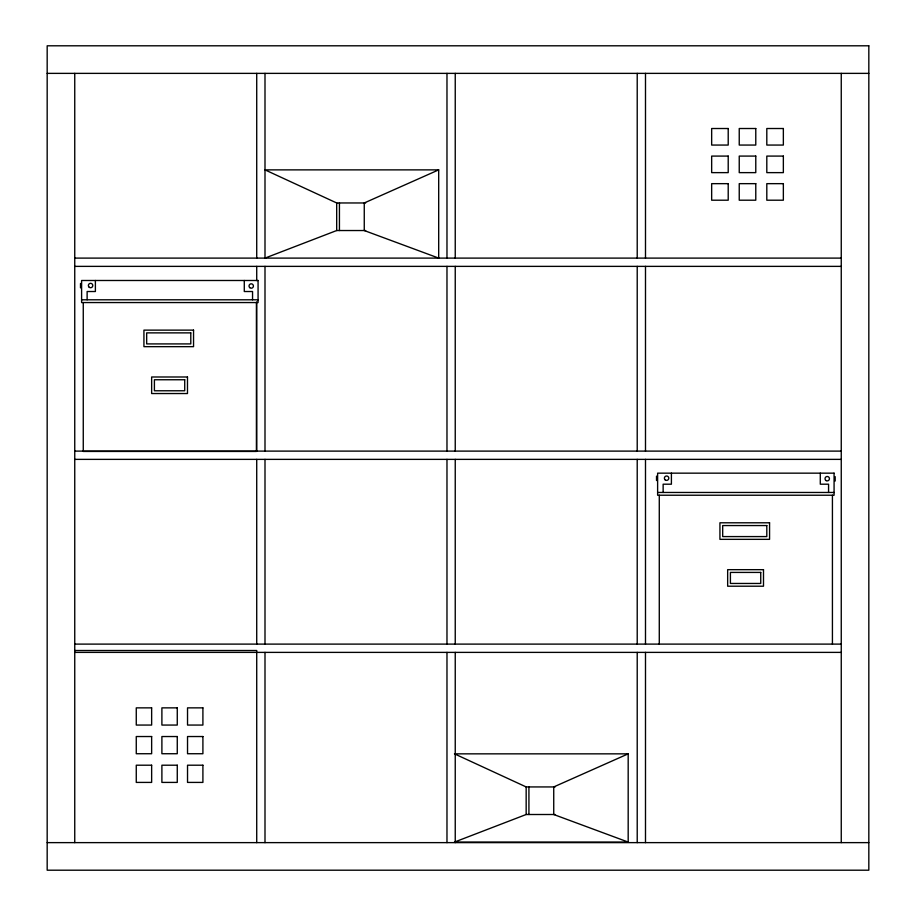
<?xml version="1.0" encoding="UTF-8"?>
<svg xmlns="http://www.w3.org/2000/svg" width="916" height="916" viewBox="0 0 916 916"><rect width="100%" height="100%" fill="white"/><g stroke="black" fill="none" stroke-linecap="round" stroke-linejoin="round"><path stroke-width="1.37" d="M438.695 169.872L364.259 202.963L364.259 230.534L438.695 258.106L438.695 169.872L264.999 169.872L336.687 202.963L365.633 202.963M628.181 753.845L553.733 786.936L553.733 814.507L628.181 842.079L628.181 753.845L454.473 753.845L526.162 786.936L555.107 786.936M365.633 230.534L336.687 230.534L264.999 258.106L264.999 73.372M555.107 814.507L526.162 814.507L454.473 842.079L628.181 842.079M47.174 73.372L868.826 73.372M74.746 258.106L841.254 258.106M74.746 266.373L841.254 266.373M81.604 299.795L258.072 299.795M74.746 451.107L841.254 451.107M74.746 459.374L841.254 459.374M657.619 492.465L834.075 492.465M74.746 644.108L841.254 644.108M74.746 650.509L256.72 650.509L256.72 842.628M74.746 652.387L841.254 652.387M47.174 842.628L868.826 842.628M841.254 73.372L841.254 842.628M835.186 476.652L835.186 481.037M832.426 495.224L832.426 644.108M828.568 492.465L828.568 484.198L820.289 484.198L820.289 473.16M671.405 473.16L671.405 484.198L663.138 484.198L663.138 492.465M659.28 495.224L659.28 644.108M656.52 476.137L656.52 480.545M645.494 73.372L645.494 258.106M645.494 266.373L645.494 451.107M645.494 459.374L645.494 644.108M645.494 652.387L645.494 842.628M637.215 73.372L637.215 258.106M637.215 266.373L637.215 451.107M637.215 459.374L637.215 644.108M637.215 652.387L637.215 842.628M528.921 786.936L528.921 814.507M526.162 786.936L526.162 814.507M455.241 73.372L455.241 258.106M455.241 266.373L455.241 451.107M455.241 459.374L455.241 644.108M455.241 652.387L455.241 842.628M446.974 73.372L446.974 258.106M446.974 266.373L446.974 451.107M446.974 459.374L446.974 644.108M446.974 652.387L446.974 842.628M339.435 202.963L339.435 230.534M336.687 202.963L336.687 230.534M264.999 266.373L264.999 451.107M264.999 459.374L264.999 644.108M264.999 652.387L264.999 842.628M256.72 73.372L256.72 258.106M256.72 266.373L256.72 280.582M256.72 301.902L256.72 451.107M256.72 459.374L256.72 644.108M256.411 302.555L256.411 451.439L83.264 451.439L83.264 302.555M252.553 299.795L252.553 291.517L244.286 291.517L244.286 280.491M95.39 280.491L95.39 291.517L87.123 291.517L87.123 299.795M80.505 283.468L80.505 287.876M74.746 73.372L74.746 842.628M868.826 45.8L47.174 45.8L47.174 870.2L868.826 870.2L868.826 45.8M728.209 128.515L711.663 128.515L711.663 145.06L728.209 145.06L728.209 128.515M755.78 128.515L739.235 128.515L739.235 145.06L755.78 145.06L755.78 128.515M783.352 128.515L766.807 128.515L766.807 145.06L783.352 145.06L783.352 128.515M728.209 156.086L711.663 156.086L711.663 172.632L728.209 172.632L728.209 156.086M755.78 156.086L739.235 156.086L739.235 172.632L755.78 172.632L755.78 156.086M783.352 156.086L766.807 156.086L766.807 172.632L783.352 172.632L783.352 156.086M728.209 183.658L711.663 183.658L711.663 200.203L728.209 200.203L728.209 183.658M755.78 183.658L739.235 183.658L739.235 200.203L755.78 200.203L755.78 183.658M783.352 183.658L766.807 183.658L766.807 200.203L783.352 200.203L783.352 183.658M258.072 280.491L81.604 280.491L81.604 302.555L258.072 302.555L258.072 280.491M193.551 330.126L143.927 330.126L143.927 346.66L193.551 346.66L193.551 330.126M190.791 332.874L146.674 332.874L146.674 343.912L190.791 343.912L190.791 332.874M187.482 376.991L151.644 376.991L151.644 393.536L187.482 393.536L187.482 376.991M184.723 379.751L154.403 379.751L154.403 390.777L184.723 390.777L184.723 379.751M834.075 473.16L657.619 473.16L657.619 495.224L834.075 495.224L834.075 473.16M769.566 522.796L719.93 522.796L719.93 539.341L769.566 539.341L769.566 522.796M766.807 525.555L722.69 525.555L722.69 536.581L766.807 536.581L766.807 525.555M763.497 569.672L727.659 569.672L727.659 586.206L763.497 586.206L763.497 569.672M760.738 572.42L730.407 572.42L730.407 583.458L760.738 583.458L760.738 572.42M151.644 707.862L136.266 707.862L136.266 725.06L151.644 725.06L151.644 707.862M177.269 707.862L161.892 707.862L161.892 725.06L177.269 725.06L177.269 707.862M202.905 707.862L187.528 707.862L187.528 725.06L202.905 725.06L202.905 707.862M151.644 736.533L136.266 736.533L136.266 753.731L151.644 753.731L151.644 736.533M177.269 736.533L161.892 736.533L161.892 753.731L177.269 753.731L177.269 736.533M202.905 736.533L187.528 736.533L187.528 753.731L202.905 753.731L202.905 736.533M151.644 765.203L136.266 765.203L136.266 782.413L151.644 782.413L151.644 765.203M177.269 765.203L161.892 765.203L161.892 782.413L177.269 782.413L177.269 765.203M202.905 765.203L187.528 765.203L187.528 782.413L202.905 782.413L202.905 765.203M665.268 479.961A2.21 2.21 0 0 0 668.783 478.461A2.21 2.21 0 0 0 665.726 476.171A2.21 2.21 0 0 0 665.268 479.961M826.129 480.602A2.21 2.21 0 0 0 829.438 478.69A2.21 2.21 0 0 0 826.129 476.778A2.21 2.21 0 0 0 826.129 480.602M89.253 287.292A2.21 2.21 0 0 0 92.768 285.792A2.21 2.21 0 0 0 89.722 283.491A2.21 2.21 0 0 0 89.253 287.292M249.656 287.578A2.21 2.21 0 0 0 253.343 286.594A2.21 2.21 0 0 0 250.641 283.891A2.21 2.21 0 0 0 249.656 287.578"/></g></svg>
